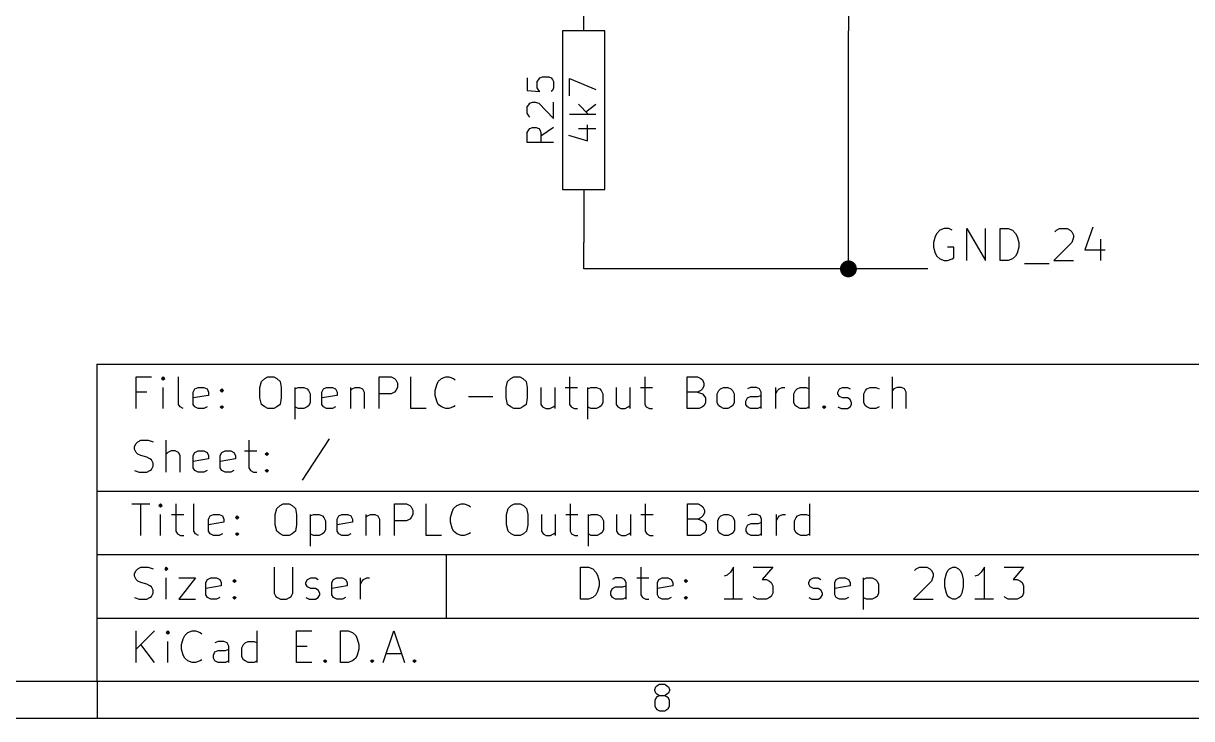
# Model space of a CAD drawing. Extents: x 4000 to 196000, y 4000 to 146000.
# Drawn here: x 151910 to 173985, y 4000 to 17140 of the extents above; entities that cross this region are included whole.
import ezdxf

# ---------------------------------------------------------------- set-up
doc = ezdxf.new("R2010")
doc.units = 0
doc.layers.add('BLACK', color=1, linetype='CONTINUOUS')

msp = doc.modelspace()

# ---------------------------------------------------------------- linework, layer by layer
at = {"layer": 'BLACK'}
for p, q in [((162500, 17000), (162500, 18000)), ((167500, 18000), (167500, 17000)), ((162900, 17000), (162100, 17000)), ((162100, 17000), (162100, 14000)), ((162900, 14000), (162900, 17000)), ((167500, 12500), (167500, 17000)), ((161670, 16110), (161720, 16130)), ((161720, 16130), (161840, 16130)), ((161840, 16130), (161880, 16110)), ((161430, 16110), (161430, 15870)), ((161620, 16040), (161650, 16080)), ((161620, 15920), (161620, 16040)), ((161650, 15870), (161620, 15920)), ((161650, 16080), (161670, 16110)), ((161880, 16110), (161910, 16080)), ((161910, 16080), (161930, 16040)), ((161930, 15920), (161910, 15870)), ((161930, 16040), (161930, 15920)), ((162230, 15770), (162230, 16100)), ((162230, 16100), (162730, 15890)), ((161430, 15870), (161670, 15850)), ((161670, 15850), (161650, 15870)), ((161910, 15870), (161880, 15850)), ((161430, 15560), (161460, 15600)), ((161430, 15440), (161430, 15560)), ((161460, 15600), (161480, 15630)), ((161480, 15630), (161530, 15650)), ((161530, 15650), (161580, 15650)), ((161580, 15650), (161650, 15630)), ((161650, 15630), (161930, 15340)), ((161930, 15340), (161930, 15650)), ((162400, 15610), (162590, 15420)), ((162540, 15470), (162730, 15610)), ((161460, 15390), (161430, 15440)), ((161480, 15370), (161460, 15390)), ((162730, 15420), (162230, 15420)), ((161430, 15080), (161460, 15130)), ((161430, 14890), (161430, 15080)), ((161460, 15130), (161480, 15150)), ((161480, 15150), (161530, 15170)), ((161530, 15170), (161600, 15170)), ((161600, 15170), (161650, 15150)), ((161650, 15150), (161670, 15130)), ((161670, 15130), (161690, 15080)), ((161930, 15170), (161690, 15010)), ((161690, 15080), (161690, 14890)), ((162210, 15030), (162570, 14920)), ((162400, 15150), (162730, 15150)), ((162570, 14920), (162570, 15220)), ((161930, 14890), (161430, 14890)), ((162100, 14000), (162900, 14000)), ((162500, 14000), (162500, 13000)), ((169310, 13260), (169230, 13230)), ((169400, 13260), (169310, 13260)), ((169460, 13230), (169400, 13260)), ((169740, 12660), (169740, 13260)), ((169740, 13260), (170090, 12660)), ((170090, 12660), (170090, 13260)), ((170370, 12660), (170370, 13260)), ((170370, 13260), (170520, 13260)), ((170520, 13260), (170600, 13230)), ((171430, 13230), (171490, 13260)), ((171490, 13260), (171630, 13260)), ((171630, 13260), (171690, 13230)), ((172120, 13290), (171970, 12860)), ((169140, 13110), (169110, 13000)), ((169170, 13170), (169140, 13110)), ((169230, 13230), (169170, 13170)), ((170600, 13230), (170660, 13170)), ((170660, 13170), (170690, 13110)), ((170690, 13110), (170720, 13000)), ((171400, 13200), (171430, 13230)), ((171690, 13230), (171720, 13200)), ((171720, 13200), (171750, 13140)), ((171750, 13090), (171720, 13000)), ((171750, 13140), (171750, 13090)), ((172260, 13060), (172260, 12660)), ((162500, 12500), (162500, 13000)), ((169110, 13000), (169110, 12910)), ((169110, 12910), (169140, 12800)), ((169490, 12910), (169370, 12910)), ((169490, 12710), (169490, 12910)), ((170720, 12910), (170690, 12800)), ((170720, 13000), (170720, 12910)), ((171720, 13000), (171380, 12660)), ((171970, 12860), (172350, 12860)), ((169140, 12800), (169170, 12740)), ((169170, 12740), (169230, 12690)), ((169230, 12690), (169310, 12660)), ((169310, 12660), (169370, 12660)), ((169370, 12660), (169460, 12690)), ((169460, 12690), (169490, 12710)), ((170520, 12660), (170370, 12660)), ((170600, 12690), (170520, 12660)), ((170660, 12740), (170600, 12690)), ((170690, 12800), (170660, 12740)), ((170830, 12600), (171290, 12600)), ((171380, 12660), (171750, 12660)), ((169000, 12500), (162500, 12500)), ((153300, 10700), (153300, 4700)), ((153300, 10700), (195300, 10700)), ((153300, 10700), (195300, 10700)), ((154040, 9860), (154040, 10460)), ((154040, 10460), (154330, 10460)), ((154550, 10460), (154520, 10430)), ((154520, 10430), (154550, 10400)), ((154580, 10430), (154550, 10460)), ((154550, 10460), (154550, 10400)), ((154550, 10400), (154580, 10430)), ((154840, 9940), (154840, 10460)), ((156410, 10370), (156470, 10430)), ((156470, 10430), (156530, 10460)), ((156530, 10460), (156640, 10460)), ((156640, 10460), (156700, 10430)), ((156700, 10430), (156760, 10370)), ((158630, 9860), (158630, 10460)), ((158630, 10460), (158860, 10460)), ((158860, 10460), (158920, 10430)), ((158920, 10430), (158950, 10400)), ((158950, 10400), (158980, 10340)), ((159230, 9860), (159230, 10460)), ((159750, 10370), (159810, 10430)), ((159810, 10430), (159890, 10460)), ((159890, 10460), (159950, 10460)), ((159950, 10460), (160040, 10430)), ((160040, 10430), (160070, 10400)), ((161060, 10370), (161120, 10430)), ((161120, 10430), (161180, 10460)), ((161180, 10460), (161290, 10460)), ((161290, 10460), (161350, 10430)), ((161350, 10430), (161410, 10370)), ((162230, 10460), (162230, 9940)), ((163650, 10460), (163650, 9940)), ((164450, 9860), (164450, 10460)), ((164450, 10460), (164650, 10460)), ((164650, 10460), (164710, 10430)), ((164710, 10430), (164740, 10400)), ((164740, 10400), (164770, 10340)), ((166760, 9860), (166760, 10460)), ((168330, 9860), (168330, 10460)), ((154240, 10170), (154040, 10170)), ((154550, 9860), (154550, 10260)), ((155120, 10170), (155150, 10230)), ((155120, 9940), (155120, 10170)), ((155150, 10230), (155210, 10260)), ((155210, 10260), (155320, 10260)), ((155320, 10260), (155380, 10230)), ((155380, 10230), (155410, 10170)), ((155410, 10170), (155410, 10110)), ((155630, 10200), (155660, 10230)), ((155660, 10170), (155630, 10200)), ((155660, 10230), (155690, 10200)), ((155660, 10230), (155660, 10170)), ((155690, 10200), (155660, 10170)), ((156380, 10260), (156410, 10370)), ((156380, 10060), (156380, 10260)), ((156760, 10370), (156780, 10260)), ((156780, 10260), (156780, 10060)), ((157040, 10260), (157040, 9660)), ((157040, 10230), (157100, 10260)), ((157100, 10260), (157210, 10260)), ((157210, 10260), (157270, 10230)), ((157270, 10230), (157300, 10200)), ((157300, 10200), (157330, 10140)), ((157550, 10170), (157580, 10230)), ((157550, 9940), (157550, 10170)), ((157580, 10230), (157640, 10260)), ((157640, 10260), (157750, 10260)), ((157750, 10260), (157810, 10230)), ((157810, 10230), (157840, 10170)), ((157840, 10170), (157840, 10110)), ((158090, 10260), (158090, 9860)), ((158090, 10200), (158120, 10230)), ((158120, 10230), (158180, 10260)), ((158180, 10260), (158260, 10260)), ((158260, 10260), (158320, 10230)), ((158320, 10230), (158350, 10170)), ((158350, 10170), (158350, 9860)), ((158920, 10170), (158860, 10140)), ((158950, 10200), (158920, 10170)), ((158980, 10260), (158950, 10200)), ((158980, 10340), (158980, 10260)), ((159690, 10200), (159720, 10310)), ((159690, 10110), (159690, 10200)), ((159720, 10310), (159750, 10370)), ((161030, 10260), (161060, 10370)), ((161030, 10060), (161030, 10260)), ((161410, 10370), (161430, 10260)), ((161430, 10260), (161430, 10060)), ((161690, 10260), (161690, 9940)), ((161950, 10260), (161950, 9860)), ((162150, 10260), (162380, 10260)), ((162570, 10260), (162570, 9660)), ((162570, 10230), (162630, 10260)), ((162630, 10260), (162740, 10260)), ((162740, 10260), (162800, 10230)), ((162800, 10230), (162830, 10200)), ((162830, 10200), (162860, 10140)), ((163110, 10260), (163110, 9940)), ((163370, 10260), (163370, 9860)), ((163570, 10260), (163800, 10260)), ((164650, 10170), (164450, 10170)), ((164710, 10200), (164650, 10170)), ((164650, 10170), (164740, 10140)), ((164740, 10230), (164710, 10200)), ((164770, 10290), (164740, 10230)), ((164770, 10340), (164770, 10290)), ((165020, 10140), (165050, 10200)), ((165050, 10200), (165080, 10230)), ((165080, 10230), (165140, 10260)), ((165140, 10260), (165220, 10260)), ((165220, 10260), (165280, 10230)), ((165280, 10230), (165310, 10200)), ((165310, 10200), (165340, 10140)), ((165650, 10260), (165590, 10230)), ((165760, 10260), (165650, 10260)), ((165820, 10230), (165760, 10260)), ((165850, 10170), (165820, 10230)), ((165850, 9860), (165850, 10170)), ((166130, 9860), (166130, 10260)), ((166130, 10140), (166160, 10200)), ((166160, 10200), (166190, 10230)), ((166190, 10230), (166250, 10260)), ((166250, 10260), (166300, 10260)), ((166470, 10140), (166500, 10200)), ((166500, 10200), (166530, 10230)), ((166530, 10230), (166590, 10260)), ((166590, 10260), (166700, 10260)), ((166700, 10260), (166760, 10230)), ((167300, 10170), (167330, 10230)), ((167300, 10140), (167300, 10170)), ((167330, 10230), (167390, 10260)), ((167390, 10260), (167480, 10260)), ((167480, 10260), (167530, 10230)), ((167790, 10140), (167820, 10200)), ((167820, 10200), (167850, 10230)), ((167850, 10230), (167910, 10260)), ((167910, 10260), (168020, 10260)), ((168020, 10260), (168080, 10230)), ((168360, 10230), (168330, 10200)), ((168420, 10260), (168360, 10230)), ((168500, 10260), (168420, 10260)), ((168560, 10230), (168500, 10260)), ((168590, 10170), (168560, 10230)), ((168590, 9860), (168590, 10170)), ((154870, 9890), (154840, 9940)), ((155410, 10110), (155120, 10060)), ((155150, 9890), (155120, 9940)), ((156410, 9940), (156380, 10060)), ((156470, 9890), (156410, 9940)), ((156760, 9940), (156700, 9890)), ((156780, 10060), (156760, 9940)), ((157330, 9970), (157300, 9910)), ((157330, 10140), (157330, 9970)), ((157840, 10110), (157550, 10060)), ((157580, 9890), (157550, 9940)), ((158860, 10140), (158630, 10140)), ((159720, 10000), (159690, 10110)), ((159750, 9940), (159720, 10000)), ((159810, 9890), (159750, 9940)), ((160320, 10090), (160780, 10090)), ((161060, 9940), (161030, 10060)), ((161120, 9890), (161060, 9940)), ((161410, 9940), (161350, 9890)), ((161430, 10060), (161410, 9940)), ((161690, 9940), (161720, 9890)), ((162230, 9940), (162260, 9890)), ((162860, 9970), (162830, 9910)), ((162860, 10140), (162860, 9970)), ((163110, 9940), (163140, 9890)), ((163650, 9940), (163680, 9890)), ((164740, 10140), (164770, 10110)), ((164770, 10110), (164800, 10060)), ((164800, 9970), (164770, 9910)), ((164800, 10060), (164800, 9970)), ((165020, 9970), (165020, 10140)), ((165050, 9910), (165020, 9970)), ((165340, 9970), (165310, 9910)), ((165340, 10140), (165340, 9970)), ((165560, 10000), (165590, 10060)), ((165560, 9940), (165560, 10000)), ((165590, 9890), (165560, 9940)), ((165590, 10060), (165650, 10090)), ((165650, 10090), (165790, 10090)), ((165790, 10090), (165850, 10110)), ((166470, 9970), (166470, 10140)), ((166500, 9910), (166470, 9970)), ((167330, 10090), (167300, 10140)), ((167390, 10060), (167330, 10090)), ((167480, 10060), (167390, 10060)), ((167530, 10030), (167480, 10060)), ((167560, 9970), (167530, 10030)), ((167530, 9890), (167560, 9940)), ((167560, 9940), (167560, 9970)), ((167790, 9970), (167790, 10140)), ((167820, 9910), (167790, 9970)), ((154930, 9860), (154870, 9890)), ((155210, 9860), (155150, 9890)), ((155320, 9860), (155210, 9860)), ((155380, 9890), (155320, 9860)), ((155630, 9890), (155660, 9910)), ((155660, 9860), (155630, 9890)), ((155660, 9910), (155690, 9890)), ((155660, 9910), (155660, 9860)), ((155690, 9890), (155660, 9860)), ((156530, 9860), (156470, 9890)), ((156640, 9860), (156530, 9860)), ((156700, 9890), (156640, 9860)), ((157100, 9860), (157040, 9890)), ((157210, 9860), (157100, 9860)), ((157270, 9890), (157210, 9860)), ((157300, 9910), (157270, 9890)), ((157640, 9860), (157580, 9890)), ((157750, 9860), (157640, 9860)), ((157810, 9890), (157750, 9860)), ((159520, 9860), (159230, 9860)), ((159890, 9860), (159810, 9890)), ((159950, 9860), (159890, 9860)), ((160040, 9890), (159950, 9860)), ((160070, 9910), (160040, 9890)), ((161180, 9860), (161120, 9890)), ((161290, 9860), (161180, 9860)), ((161350, 9890), (161290, 9860)), ((161720, 9890), (161780, 9860)), ((161780, 9860), (161860, 9860)), ((161860, 9860), (161920, 9890)), ((161920, 9890), (161950, 9910)), ((162260, 9890), (162320, 9860)), ((162320, 9860), (162380, 9860)), ((162630, 9860), (162570, 9890)), ((162740, 9860), (162630, 9860)), ((162800, 9890), (162740, 9860)), ((162830, 9910), (162800, 9890)), ((163140, 9890), (163200, 9860)), ((163200, 9860), (163280, 9860)), ((163280, 9860), (163340, 9890)), ((163340, 9890), (163370, 9910)), ((163680, 9890), (163740, 9860)), ((163740, 9860), (163800, 9860)), ((164680, 9860), (164450, 9860)), ((164740, 9890), (164680, 9860)), ((164770, 9910), (164740, 9890)), ((165080, 9890), (165050, 9910)), ((165140, 9860), (165080, 9890)), ((165220, 9860), (165140, 9860)), ((165280, 9890), (165220, 9860)), ((165310, 9910), (165280, 9890)), ((165650, 9860), (165590, 9890)), ((165790, 9860), (165650, 9860)), ((165850, 9890), (165790, 9860)), ((166530, 9890), (166500, 9910)), ((166590, 9860), (166530, 9890)), ((166700, 9860), (166590, 9860)), ((166760, 9890), (166700, 9860)), ((167010, 9890), (167040, 9910)), ((167040, 9860), (167010, 9890)), ((167040, 9910), (167070, 9890)), ((167040, 9910), (167040, 9860)), ((167070, 9890), (167040, 9860)), ((167300, 9890), (167360, 9860)), ((167360, 9860), (167480, 9860)), ((167480, 9860), (167530, 9890)), ((167850, 9890), (167820, 9910)), ((167910, 9860), (167850, 9890)), ((168020, 9860), (167910, 9860)), ((168080, 9890), (168020, 9860)), ((157690, 9290), (157180, 8510)), ((154010, 9140), (154040, 9200)), ((154010, 9090), (154010, 9140)), ((154040, 9030), (154010, 9090)), ((154040, 9200), (154070, 9230)), ((154070, 9230), (154130, 9260)), ((154130, 9260), (154270, 9260)), ((154270, 9260), (154360, 9230)), ((154610, 8660), (154610, 9260)), ((154700, 9060), (154640, 9030)), ((154780, 9060), (154700, 9060)), ((154840, 9030), (154780, 9060)), ((155150, 9030), (155210, 9060)), ((155210, 9060), (155320, 9060)), ((155320, 9060), (155380, 9030)), ((155660, 9030), (155720, 9060)), ((155720, 9060), (155830, 9060)), ((155830, 9060), (155890, 9030)), ((156090, 9060), (156320, 9060)), ((156170, 9260), (156170, 8740)), ((154070, 9000), (154040, 9030)), ((154130, 8970), (154070, 9000)), ((154240, 8940), (154130, 8970)), ((154300, 8910), (154240, 8940)), ((154330, 8890), (154300, 8910)), ((154360, 8830), (154330, 8890)), ((154360, 8770), (154360, 8830)), ((154640, 9030), (154610, 9000)), ((154870, 8970), (154840, 9030)), ((154870, 8660), (154870, 8970)), ((155120, 8970), (155150, 9030)), ((155120, 8740), (155120, 8970)), ((155410, 8910), (155120, 8860)), ((155380, 9030), (155410, 8970)), ((155410, 8970), (155410, 8910)), ((155630, 8970), (155660, 9030)), ((155630, 8740), (155630, 8970)), ((155920, 8910), (155630, 8860)), ((155890, 9030), (155920, 8970)), ((155920, 8970), (155920, 8910)), ((156480, 9000), (156510, 9030)), ((156510, 8970), (156480, 9000)), ((156510, 9030), (156540, 9000)), ((156510, 9030), (156510, 8970)), ((156540, 9000), (156510, 8970)), ((154010, 8690), (154100, 8660)), ((154100, 8660), (154240, 8660)), ((154240, 8660), (154300, 8690)), ((154300, 8690), (154330, 8710)), ((154330, 8710), (154360, 8770)), ((155150, 8690), (155120, 8740)), ((155210, 8660), (155150, 8690)), ((155320, 8660), (155210, 8660)), ((155380, 8690), (155320, 8660)), ((155660, 8690), (155630, 8740)), ((155720, 8660), (155660, 8690)), ((155830, 8660), (155720, 8660)), ((155890, 8690), (155830, 8660)), ((156170, 8740), (156200, 8690)), ((156200, 8690), (156260, 8660)), ((156260, 8660), (156320, 8660)), ((156480, 8690), (156510, 8710)), ((156510, 8660), (156480, 8690)), ((156510, 8710), (156540, 8690)), ((156510, 8710), (156510, 8660)), ((156540, 8690), (156510, 8660)), ((153300, 8300), (195300, 8300)), ((153960, 8060), (154300, 8060)), ((154130, 7460), (154130, 8060)), ((154500, 8060), (154470, 8030)), ((154470, 8030), (154500, 8000)), ((154530, 8030), (154500, 8060)), ((154500, 8060), (154500, 8000)), ((154500, 8000), (154530, 8030)), ((154790, 8060), (154790, 7540)), ((155130, 7540), (155130, 8060)), ((156670, 7860), (156700, 7970)), ((156700, 7970), (156760, 8030)), ((156760, 8030), (156820, 8060)), ((156820, 8060), (156930, 8060)), ((156930, 8060), (156990, 8030)), ((156990, 8030), (157050, 7970)), ((157050, 7970), (157070, 7860)), ((158920, 7460), (158920, 8060)), ((158920, 8060), (159150, 8060)), ((159150, 8060), (159210, 8030)), ((159210, 8030), (159240, 8000)), ((159240, 8000), (159270, 7940)), ((159520, 7460), (159520, 8060)), ((160010, 7910), (160040, 7970)), ((160040, 7970), (160100, 8030)), ((160100, 8030), (160180, 8060)), ((160180, 8060), (160240, 8060)), ((160240, 8060), (160330, 8030)), ((160330, 8030), (160360, 8000)), ((161040, 7860), (161070, 7970)), ((161070, 7970), (161130, 8030)), ((161130, 8030), (161190, 8060)), ((161190, 8060), (161300, 8060)), ((161300, 8060), (161360, 8030)), ((161360, 8030), (161420, 7970)), ((161420, 7970), (161440, 7860)), ((162240, 8060), (162240, 7540)), ((163660, 8060), (163660, 7540)), ((164460, 7460), (164460, 8060)), ((164460, 8060), (164660, 8060)), ((164660, 8060), (164720, 8030)), ((164720, 8030), (164750, 8000)), ((164750, 8000), (164780, 7940)), ((166770, 7460), (166770, 8060)), ((154500, 7460), (154500, 7860)), ((154710, 7860), (154940, 7860)), ((155410, 7770), (155440, 7830)), ((155410, 7540), (155410, 7770)), ((155440, 7830), (155500, 7860)), ((155500, 7860), (155610, 7860)), ((155610, 7860), (155670, 7830)), ((155670, 7830), (155700, 7770)), ((155700, 7770), (155700, 7710)), ((155920, 7800), (155950, 7830)), ((155950, 7770), (155920, 7800)), ((155950, 7830), (155980, 7800)), ((155950, 7830), (155950, 7770)), ((155980, 7800), (155950, 7770)), ((156670, 7660), (156670, 7860)), ((157070, 7860), (157070, 7660)), ((157330, 7860), (157330, 7260)), ((157330, 7830), (157390, 7860)), ((157390, 7860), (157500, 7860)), ((157500, 7860), (157560, 7830)), ((157560, 7830), (157590, 7800)), ((157590, 7800), (157620, 7740)), ((157620, 7740), (157620, 7570)), ((157840, 7770), (157870, 7830)), ((157840, 7540), (157840, 7770)), ((157870, 7830), (157930, 7860)), ((157930, 7860), (158040, 7860)), ((158040, 7860), (158100, 7830)), ((158100, 7830), (158130, 7770)), ((158130, 7770), (158130, 7710)), ((158380, 7860), (158380, 7460)), ((158380, 7800), (158410, 7830)), ((158410, 7830), (158470, 7860)), ((158470, 7860), (158550, 7860)), ((158550, 7860), (158610, 7830)), ((158610, 7830), (158640, 7770)), ((158640, 7770), (158640, 7460)), ((159150, 7740), (158920, 7740)), ((159210, 7770), (159150, 7740)), ((159240, 7800), (159210, 7770)), ((159270, 7860), (159240, 7800)), ((159270, 7940), (159270, 7860)), ((159980, 7800), (160010, 7910)), ((159980, 7710), (159980, 7800)), ((161040, 7660), (161040, 7860)), ((161440, 7860), (161440, 7660)), ((161700, 7860), (161700, 7540)), ((161960, 7860), (161960, 7460)), ((162160, 7860), (162390, 7860)), ((162580, 7860), (162580, 7260)), ((162580, 7830), (162640, 7860)), ((162640, 7860), (162750, 7860)), ((162750, 7860), (162810, 7830)), ((162810, 7830), (162840, 7800)), ((162840, 7800), (162870, 7740)), ((162870, 7740), (162870, 7570)), ((163120, 7860), (163120, 7540)), ((163380, 7860), (163380, 7460)), ((163580, 7860), (163810, 7860)), ((164660, 7770), (164460, 7770)), ((164720, 7800), (164660, 7770)), ((164660, 7770), (164750, 7740)), ((164750, 7830), (164720, 7800)), ((164780, 7890), (164750, 7830)), ((164750, 7740), (164780, 7710)), ((164780, 7940), (164780, 7890)), ((165030, 7740), (165060, 7800)), ((165030, 7570), (165030, 7740)), ((165060, 7800), (165090, 7830)), ((165090, 7830), (165150, 7860)), ((165150, 7860), (165230, 7860)), ((165230, 7860), (165290, 7830)), ((165290, 7830), (165320, 7800)), ((165320, 7800), (165350, 7740)), ((165350, 7740), (165350, 7570)), ((165660, 7860), (165600, 7830)), ((165770, 7860), (165660, 7860)), ((165830, 7830), (165770, 7860)), ((165860, 7770), (165830, 7830)), ((165860, 7460), (165860, 7770)), ((166140, 7460), (166140, 7860)), ((166140, 7740), (166170, 7800)), ((166170, 7800), (166200, 7830)), ((166200, 7830), (166260, 7860)), ((166260, 7860), (166310, 7860)), ((166480, 7740), (166510, 7800)), ((166480, 7570), (166480, 7740)), ((166510, 7800), (166540, 7830)), ((166540, 7830), (166600, 7860)), ((166600, 7860), (166710, 7860)), ((166710, 7860), (166770, 7830)), ((154790, 7540), (154820, 7490)), ((155160, 7490), (155130, 7540)), ((155700, 7710), (155410, 7660)), ((155440, 7490), (155410, 7540)), ((155920, 7490), (155950, 7510)), ((155950, 7510), (155980, 7490)), ((155950, 7510), (155950, 7460)), ((156700, 7540), (156670, 7660)), ((156760, 7490), (156700, 7540)), ((157050, 7540), (156990, 7490)), ((157070, 7660), (157050, 7540)), ((157590, 7510), (157560, 7490)), ((157620, 7570), (157590, 7510)), ((158130, 7710), (157840, 7660)), ((157870, 7490), (157840, 7540)), ((160010, 7600), (159980, 7710)), ((160040, 7540), (160010, 7600)), ((160100, 7490), (160040, 7540)), ((160360, 7510), (160330, 7490)), ((161070, 7540), (161040, 7660)), ((161130, 7490), (161070, 7540)), ((161420, 7540), (161360, 7490)), ((161440, 7660), (161420, 7540)), ((161700, 7540), (161730, 7490)), ((161930, 7490), (161960, 7510)), ((162240, 7540), (162270, 7490)), ((162840, 7510), (162810, 7490)), ((162870, 7570), (162840, 7510)), ((163120, 7540), (163150, 7490)), ((163350, 7490), (163380, 7510)), ((163660, 7540), (163690, 7490)), ((164780, 7510), (164750, 7490)), ((164780, 7710), (164810, 7660)), ((164810, 7570), (164780, 7510)), ((164810, 7660), (164810, 7570)), ((165060, 7510), (165030, 7570)), ((165090, 7490), (165060, 7510)), ((165320, 7510), (165290, 7490)), ((165350, 7570), (165320, 7510)), ((165570, 7600), (165600, 7660)), ((165570, 7540), (165570, 7600)), ((165600, 7490), (165570, 7540)), ((165600, 7660), (165660, 7690)), ((165660, 7690), (165800, 7690)), ((165800, 7690), (165860, 7710)), ((166510, 7510), (166480, 7570)), ((166540, 7490), (166510, 7510)), ((154820, 7490), (154880, 7460)), ((154880, 7460), (154940, 7460)), ((155220, 7460), (155160, 7490)), ((155500, 7460), (155440, 7490)), ((155610, 7460), (155500, 7460)), ((155670, 7490), (155610, 7460)), ((155950, 7460), (155920, 7490)), ((155980, 7490), (155950, 7460)), ((156820, 7460), (156760, 7490)), ((156930, 7460), (156820, 7460)), ((156990, 7490), (156930, 7460)), ((157390, 7460), (157330, 7490)), ((157500, 7460), (157390, 7460)), ((157560, 7490), (157500, 7460)), ((157930, 7460), (157870, 7490)), ((158040, 7460), (157930, 7460)), ((158100, 7490), (158040, 7460)), ((159810, 7460), (159520, 7460)), ((160180, 7460), (160100, 7490)), ((160240, 7460), (160180, 7460)), ((160330, 7490), (160240, 7460)), ((161190, 7460), (161130, 7490)), ((161300, 7460), (161190, 7460)), ((161360, 7490), (161300, 7460)), ((161730, 7490), (161790, 7460)), ((161790, 7460), (161870, 7460)), ((161870, 7460), (161930, 7490)), ((162270, 7490), (162330, 7460)), ((162330, 7460), (162390, 7460)), ((162640, 7460), (162580, 7490)), ((162750, 7460), (162640, 7460)), ((162810, 7490), (162750, 7460)), ((163150, 7490), (163210, 7460)), ((163210, 7460), (163290, 7460)), ((163290, 7460), (163350, 7490)), ((163690, 7490), (163750, 7460)), ((163750, 7460), (163810, 7460)), ((164690, 7460), (164460, 7460)), ((164750, 7490), (164690, 7460)), ((165150, 7460), (165090, 7490)), ((165230, 7460), (165150, 7460)), ((165290, 7490), (165230, 7460)), ((165660, 7460), (165600, 7490)), ((165800, 7460), (165660, 7460)), ((165860, 7490), (165800, 7460)), ((166600, 7460), (166540, 7490)), ((166710, 7460), (166600, 7460)), ((166770, 7490), (166710, 7460)), ((153300, 7100), (195300, 7100)), ((159900, 7100), (159900, 5900)), ((154070, 6830), (154130, 6860)), ((154130, 6860), (154270, 6860)), ((154270, 6860), (154360, 6830)), ((154610, 6860), (154580, 6830)), ((154640, 6830), (154610, 6860)), ((154610, 6860), (154610, 6800)), ((156650, 6860), (156650, 6370)), ((157000, 6370), (157000, 6860)), ((162440, 6260), (162440, 6860)), ((162440, 6860), (162590, 6860)), ((162590, 6860), (162670, 6830)), ((163580, 6860), (163580, 6340)), ((165330, 6860), (165270, 6770)), ((165330, 6260), (165330, 6860)), ((165700, 6860), (166070, 6860)), ((166070, 6860), (165870, 6630)), ((168780, 6830), (168840, 6860)), ((168840, 6860), (168980, 6860)), ((168980, 6860), (169040, 6830)), ((169410, 6830), (169470, 6860)), ((169470, 6860), (169520, 6860)), ((169520, 6860), (169580, 6830)), ((170070, 6860), (170010, 6770)), ((170070, 6260), (170070, 6860)), ((170440, 6860), (170810, 6860)), ((170810, 6860), (170610, 6630)), ((154010, 6740), (154040, 6800)), ((154010, 6690), (154010, 6740)), ((154040, 6630), (154010, 6690)), ((154040, 6800), (154070, 6830)), ((154070, 6600), (154040, 6630)), ((154580, 6830), (154610, 6800)), ((154610, 6800), (154640, 6830)), ((154610, 6260), (154610, 6660)), ((154850, 6660), (155160, 6660)), ((155160, 6660), (154850, 6260)), ((155360, 6570), (155390, 6630)), ((155390, 6630), (155450, 6660)), ((155450, 6660), (155560, 6660)), ((155560, 6660), (155620, 6630)), ((155620, 6630), (155650, 6570)), ((155870, 6600), (155900, 6630)), ((155900, 6630), (155930, 6600)), ((155900, 6630), (155900, 6570)), ((157250, 6570), (157280, 6630)), ((157280, 6630), (157340, 6660)), ((157340, 6660), (157430, 6660)), ((157430, 6660), (157480, 6630)), ((157740, 6570), (157770, 6630)), ((157770, 6630), (157830, 6660)), ((157830, 6660), (157940, 6660)), ((157940, 6660), (158000, 6630)), ((158000, 6630), (158030, 6570)), ((158280, 6260), (158280, 6660)), ((158310, 6600), (158340, 6630)), ((158340, 6630), (158400, 6660)), ((158400, 6660), (158450, 6660)), ((162670, 6830), (162730, 6770)), ((162730, 6770), (162760, 6710)), ((162760, 6710), (162790, 6600)), ((163100, 6660), (163040, 6630)), ((163210, 6660), (163100, 6660)), ((163270, 6630), (163210, 6660)), ((163300, 6570), (163270, 6630)), ((163500, 6660), (163730, 6660)), ((163890, 6570), (163920, 6630)), ((163920, 6630), (163980, 6660)), ((163980, 6660), (164090, 6660)), ((164090, 6660), (164150, 6630)), ((164150, 6630), (164180, 6570)), ((164400, 6600), (164430, 6630)), ((164430, 6630), (164460, 6600)), ((164430, 6630), (164430, 6570)), ((165210, 6710), (165150, 6690)), ((165270, 6770), (165210, 6710)), ((165870, 6630), (165950, 6630)), ((165950, 6630), (166010, 6600)), ((166750, 6570), (166780, 6630)), ((166780, 6630), (166840, 6660)), ((166840, 6660), (166930, 6660)), ((166930, 6660), (166980, 6630)), ((167240, 6570), (167270, 6630)), ((167270, 6630), (167330, 6660)), ((167330, 6660), (167440, 6660)), ((167440, 6660), (167500, 6630)), ((167500, 6630), (167530, 6570)), ((167780, 6660), (167780, 6060)), ((167780, 6630), (167840, 6660)), ((167840, 6660), (167950, 6660)), ((167950, 6660), (168010, 6630)), ((168010, 6630), (168040, 6600)), ((168750, 6800), (168780, 6830)), ((169040, 6830), (169070, 6800)), ((169070, 6800), (169100, 6740)), ((169100, 6690), (169070, 6600)), ((169100, 6740), (169100, 6690)), ((169320, 6630), (169350, 6740)), ((169320, 6490), (169320, 6630)), ((169350, 6740), (169380, 6800)), ((169380, 6800), (169410, 6830)), ((169580, 6830), (169610, 6800)), ((169610, 6800), (169640, 6740)), ((169640, 6740), (169670, 6630)), ((169670, 6630), (169670, 6490)), ((169950, 6710), (169890, 6690)), ((170010, 6770), (169950, 6710)), ((170610, 6630), (170690, 6630)), ((170690, 6630), (170750, 6600)), ((154130, 6570), (154070, 6600)), ((154240, 6540), (154130, 6570)), ((154300, 6510), (154240, 6540)), ((154330, 6490), (154300, 6510)), ((154360, 6430), (154330, 6490)), ((154360, 6370), (154360, 6430)), ((155360, 6340), (155360, 6570)), ((155650, 6510), (155360, 6460)), ((155650, 6570), (155650, 6510)), ((155900, 6570), (155870, 6600)), ((155930, 6600), (155900, 6570)), ((157250, 6540), (157250, 6570)), ((157280, 6490), (157250, 6540)), ((157340, 6460), (157280, 6490)), ((157430, 6460), (157340, 6460)), ((157480, 6430), (157430, 6460)), ((157510, 6370), (157480, 6430)), ((157740, 6340), (157740, 6570)), ((158030, 6510), (157740, 6460)), ((158030, 6570), (158030, 6510)), ((158280, 6540), (158310, 6600)), ((162790, 6510), (162760, 6400)), ((162790, 6600), (162790, 6510)), ((163010, 6400), (163040, 6460)), ((163040, 6460), (163100, 6490)), ((163100, 6490), (163240, 6490)), ((163240, 6490), (163300, 6510)), ((163300, 6260), (163300, 6570)), ((163890, 6340), (163890, 6570)), ((164180, 6510), (163890, 6460)), ((164180, 6570), (164180, 6510)), ((164430, 6570), (164400, 6600)), ((164460, 6600), (164430, 6570)), ((166010, 6600), (166040, 6570)), ((166040, 6570), (166070, 6510)), ((166070, 6510), (166070, 6370)), ((166750, 6540), (166750, 6570)), ((166780, 6490), (166750, 6540)), ((166840, 6460), (166780, 6490)), ((166930, 6460), (166840, 6460)), ((166980, 6430), (166930, 6460)), ((167010, 6370), (166980, 6430)), ((167240, 6340), (167240, 6570)), ((167530, 6510), (167240, 6460)), ((167530, 6570), (167530, 6510)), ((168040, 6600), (168070, 6540)), ((168070, 6540), (168070, 6370)), ((169070, 6600), (168730, 6260)), ((169350, 6370), (169320, 6490)), ((169670, 6490), (169640, 6370)), ((170750, 6600), (170780, 6570)), ((170780, 6570), (170810, 6510)), ((170810, 6510), (170810, 6370)), ((154010, 6290), (154100, 6260)), ((154100, 6260), (154240, 6260)), ((154240, 6260), (154300, 6290)), ((154300, 6290), (154330, 6310)), ((154330, 6310), (154360, 6370)), ((154850, 6260), (155160, 6260)), ((155390, 6290), (155360, 6340)), ((155450, 6260), (155390, 6290)), ((155560, 6260), (155450, 6260)), ((155620, 6290), (155560, 6260)), ((155870, 6290), (155900, 6310)), ((155900, 6260), (155870, 6290)), ((155900, 6310), (155930, 6290)), ((155900, 6310), (155900, 6260)), ((155930, 6290), (155900, 6260)), ((156650, 6370), (156680, 6310)), ((156680, 6310), (156710, 6290)), ((156710, 6290), (156770, 6260)), ((156770, 6260), (156880, 6260)), ((156880, 6260), (156940, 6290)), ((156940, 6290), (156970, 6310)), ((156970, 6310), (157000, 6370)), ((157250, 6290), (157310, 6260)), ((157310, 6260), (157430, 6260)), ((157430, 6260), (157480, 6290)), ((157480, 6290), (157510, 6340)), ((157510, 6340), (157510, 6370)), ((157770, 6290), (157740, 6340)), ((157830, 6260), (157770, 6290)), ((157940, 6260), (157830, 6260)), ((158000, 6290), (157940, 6260)), ((162590, 6260), (162440, 6260)), ((162670, 6290), (162590, 6260)), ((162730, 6340), (162670, 6290)), ((162760, 6400), (162730, 6340)), ((163010, 6340), (163010, 6400)), ((163040, 6290), (163010, 6340)), ((163100, 6260), (163040, 6290)), ((163240, 6260), (163100, 6260)), ((163300, 6290), (163240, 6260)), ((163580, 6340), (163610, 6290)), ((163610, 6290), (163670, 6260)), ((163670, 6260), (163730, 6260)), ((163920, 6290), (163890, 6340)), ((163980, 6260), (163920, 6290)), ((164090, 6260), (163980, 6260)), ((164150, 6290), (164090, 6260)), ((164400, 6290), (164430, 6310)), ((164430, 6260), (164400, 6290)), ((164430, 6310), (164460, 6290)), ((164430, 6310), (164430, 6260)), ((164460, 6290), (164430, 6260)), ((165500, 6260), (165150, 6260)), ((165720, 6290), (165700, 6310)), ((165780, 6260), (165720, 6290)), ((165950, 6260), (165780, 6260)), ((166010, 6290), (165950, 6260)), ((166040, 6310), (166010, 6290)), ((166070, 6370), (166040, 6310)), ((166750, 6290), (166810, 6260)), ((166810, 6260), (166930, 6260)), ((166930, 6260), (166980, 6290)), ((166980, 6290), (167010, 6340)), ((167010, 6340), (167010, 6370)), ((167270, 6290), (167240, 6340)), ((167330, 6260), (167270, 6290)), ((167440, 6260), (167330, 6260)), ((167500, 6290), (167440, 6260)), ((167840, 6260), (167780, 6290)), ((167950, 6260), (167840, 6260)), ((168010, 6290), (167950, 6260)), ((168040, 6310), (168010, 6290)), ((168070, 6370), (168040, 6310)), ((168730, 6260), (169100, 6260)), ((169380, 6310), (169350, 6370)), ((169410, 6290), (169380, 6310)), ((169470, 6260), (169410, 6290)), ((169520, 6260), (169470, 6260)), ((169580, 6290), (169520, 6260)), ((169610, 6310), (169580, 6290)), ((169640, 6370), (169610, 6310)), ((170240, 6260), (169890, 6260)), ((170460, 6290), (170440, 6310)), ((170520, 6260), (170460, 6290)), ((170690, 6260), (170520, 6260)), ((170750, 6290), (170690, 6260)), ((170780, 6310), (170750, 6290)), ((170810, 6370), (170780, 6310)), ((153300, 5900), (195300, 5900)), ((154040, 5060), (154040, 5660)), ((154390, 5660), (154040, 5310)), ((154640, 5660), (154610, 5630)), ((154610, 5630), (154640, 5600)), ((154670, 5630), (154640, 5660)), ((154640, 5660), (154640, 5600)), ((154640, 5600), (154670, 5630)), ((154930, 5510), (154960, 5570)), ((154960, 5570), (155020, 5630)), ((155020, 5630), (155100, 5660)), ((155100, 5660), (155160, 5660)), ((155160, 5660), (155250, 5630)), ((155250, 5630), (155280, 5600)), ((156330, 5060), (156330, 5660)), ((157070, 5060), (157070, 5660)), ((157070, 5660), (157360, 5660)), ((157900, 5060), (157900, 5660)), ((157900, 5660), (158050, 5660)), ((158050, 5660), (158130, 5630)), ((158130, 5630), (158190, 5570)), ((158190, 5570), (158220, 5510)), ((158710, 5060), (158910, 5660)), ((158910, 5660), (159110, 5060)), ((154390, 5060), (154130, 5400)), ((154640, 5060), (154640, 5460)), ((154900, 5400), (154930, 5510)), ((154900, 5310), (154900, 5400)), ((154930, 5200), (154900, 5310)), ((155590, 5460), (155530, 5430)), ((155700, 5460), (155590, 5460)), ((155760, 5430), (155700, 5460)), ((155730, 5290), (155790, 5310)), ((155790, 5370), (155760, 5430)), ((155790, 5060), (155790, 5370)), ((156040, 5340), (156070, 5400)), ((156040, 5170), (156040, 5340)), ((156070, 5400), (156100, 5430)), ((156100, 5430), (156160, 5460)), ((156160, 5460), (156270, 5460)), ((156270, 5460), (156330, 5430)), ((157070, 5370), (157270, 5370)), ((158220, 5510), (158250, 5400)), ((158250, 5310), (158220, 5200)), ((158250, 5400), (158250, 5310)), ((154960, 5140), (154930, 5200)), ((155020, 5090), (154960, 5140)), ((155100, 5060), (155020, 5090)), ((155250, 5090), (155160, 5060)), ((155280, 5110), (155250, 5090)), ((155500, 5200), (155530, 5260)), ((155500, 5140), (155500, 5200)), ((155530, 5090), (155500, 5140)), ((155530, 5260), (155590, 5290)), ((155590, 5060), (155530, 5090)), ((155590, 5290), (155730, 5290)), ((155790, 5090), (155730, 5060)), ((156070, 5110), (156040, 5170)), ((156100, 5090), (156070, 5110)), ((156160, 5060), (156100, 5090)), ((156330, 5090), (156270, 5060)), ((157580, 5090), (157610, 5110)), ((157610, 5060), (157580, 5090)), ((157610, 5110), (157640, 5090)), ((157610, 5110), (157610, 5060)), ((157640, 5090), (157610, 5060)), ((158130, 5090), (158050, 5060)), ((158190, 5140), (158130, 5090)), ((158220, 5200), (158190, 5140)), ((158470, 5090), (158500, 5110)), ((158500, 5060), (158470, 5090)), ((158500, 5110), (158530, 5090)), ((158500, 5110), (158500, 5060)), ((158530, 5090), (158500, 5060)), ((158760, 5230), (159050, 5230)), ((159270, 5090), (159300, 5110)), ((159300, 5060), (159270, 5090)), ((159300, 5110), (159330, 5090)), ((159300, 5110), (159300, 5060)), ((159330, 5090), (159300, 5060)), ((155160, 5060), (155100, 5060)), ((155730, 5060), (155590, 5060)), ((156270, 5060), (156160, 5060)), ((157360, 5060), (157070, 5060)), ((158050, 5060), (157900, 5060)), ((195300, 4700), (4700, 4700)), ((153310, 4000), (153310, 4700)), ((163880, 4620), (163930, 4650)), ((163930, 4650), (164030, 4650)), ((164030, 4650), (164070, 4620)), ((163840, 4550), (163860, 4600)), ((163840, 4530), (163840, 4550)), ((163860, 4480), (163840, 4530)), ((163860, 4600), (163880, 4620)), ((163880, 4460), (163860, 4480)), ((163930, 4430), (163880, 4460)), ((163930, 4430), (163880, 4410)), ((164030, 4430), (163930, 4430)), ((164070, 4460), (164030, 4430)), ((164070, 4410), (164030, 4430)), ((164070, 4620), (164100, 4600)), ((164100, 4480), (164070, 4460)), ((164100, 4600), (164120, 4550)), ((164120, 4530), (164100, 4480)), ((164120, 4550), (164120, 4530)), ((163860, 4390), (163840, 4340)), ((163840, 4340), (163840, 4240)), ((163840, 4240), (163860, 4200)), ((163880, 4410), (163860, 4390)), ((163860, 4200), (163880, 4170)), ((164100, 4390), (164070, 4410)), ((164070, 4170), (164100, 4200)), ((164120, 4340), (164100, 4390)), ((164100, 4200), (164120, 4240)), ((164120, 4240), (164120, 4340)), ((196000, 4000), (4000, 4000)), ((163880, 4170), (163930, 4150)), ((163930, 4150), (164030, 4150)), ((164030, 4150), (164070, 4170))]:
    msp.add_line(p, q, dxfattribs=at)
at = {"layer": 'BLACK', "const_width": 160}
msp.add_lwpolyline([(167420, 12500, 1), (167580, 12500, 1)], format="xyb", close=True, dxfattribs=at)

doc.saveas('drawing.dxf')
